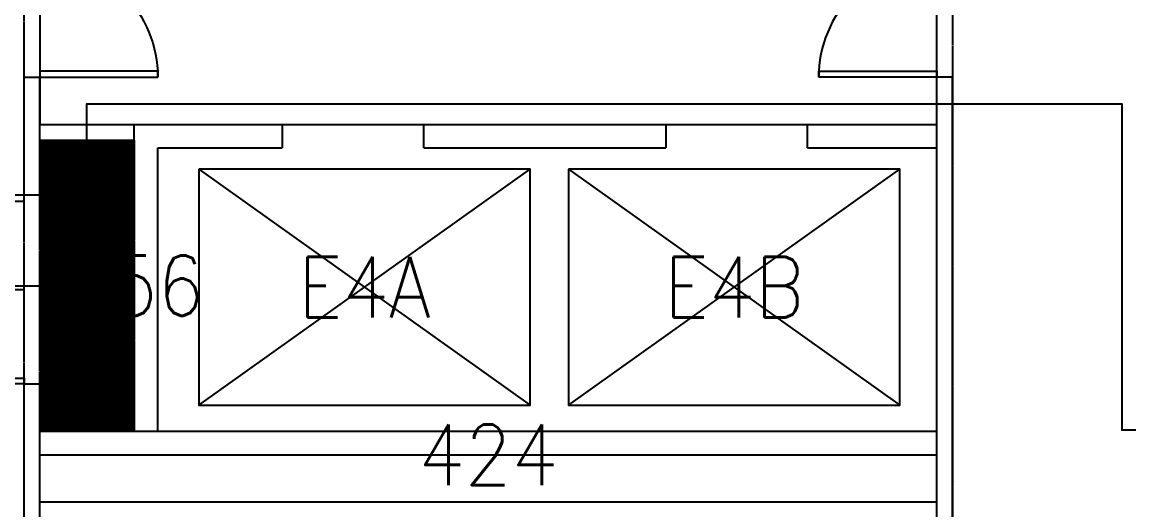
# Model space of a CAD drawing. Header units: inches. Extents: x -460 to 10305, y -938 to 5356.
# Drawn here: x 4267.5 to 4548.8, y 4650.1 to 4774.2 of the extents above; entities that cross this region are included whole.
import ezdxf
from ezdxf.enums import TextEntityAlignment as Align

# ---------------------------------------------------------------- set-up
doc = ezdxf.new("R2010")
doc.units = ezdxf.units.IN
doc.header["$MEASUREMENT"] = 0
doc.set_wipeout_variables(frame=1)
doc.linetypes.add('01-0263-04-DWG-BFP-ARCH$0$763', pattern=[5.0001, 5, -0.0001])
for name, color, linetype in [('01-0263-04-DWG-BFP-ARCH$0$SP-AREA', 250, '01-0263-04-DWG-BFP-ARCH$0$763'), ('01-0263-04-DWG-BFP-ARCH$0$SP-DOORS', 5, 'Continuous'), ('01-0263-04-DWG-BFP-ARCH$0$SP-ELEVATOR', 112, 'Continuous'), ('01-0263-04-DWG-BFP-ARCH$0$SP-RMNO', 7, 'Continuous'), ('01-0263-04-DWG-BFP-ARCH$0$SP-ROOM', 7, 'Continuous'), ('01-0263-04-DWG-BFP-ARCH$0$SP-WALL', 7, 'Continuous'), ('T-Comm-Path', 40, 'Continuous'), ('T-Comm-TR', 40, 'Continuous')]:
    doc.layers.add(name, color=color, linetype=linetype)
doc.layers.get('01-0263-04-DWG-BFP-ARCH$0$SP-ROOM').off()
doc.styles.add('01-0263-04-DWG-BFP-ARCH$0$ROMANS', font='ROMANS.shx', dxfattribs={"width": 0.9})
pattern_1 = [(45, (-2256.80958, -263.47436), (-0.0883883476, 0.0883883476), [])]

# ---------------------------------------------------------------- blocks, each defined once
blk = doc.blocks.new('01-0263-04-DWG-BFP-ARCH$0$DOR00')
at = {"color": 0}
for p, q in [((0, 1), (0, 0)), ((1, 0), (1, 1))]:
    blk.add_line(p, q, dxfattribs=at)
blk = doc.blocks.new('01-0263-04-DWG-BFP-ARCH$0$DOR01')
at = {"color": 0}
for p, q in [((1, 1), (0, 1)), ((0, 1), (0, 0)), ((1, 0), (1, 1)), ((0, 0), (1, 0))]:
    blk.add_line(p, q, dxfattribs=at)
blk = doc.blocks.new('01-0263-04-DWG-BFP-ARCH$0$FMGRM1')
at = {"style": '01-0263-04-DWG-BFP-ARCH$0$ROMANS', "width": 0.9}
for tag, p in [('RMAREA', (0, -0.2836)), ('DATA1', (0, -0.443)), ('DATA2', (0, -0.6024)), ('DATA3', (0, -0.7618)), ('DATA4', (0, -0.9213)), ('DATA5', (0, -1.0807))]:
    blk.add_attdef(tag, text='', height=0.1172, dxfattribs=at).set_placement(p, align=Align.CENTER)
at = {"linetype": 'Continuous'}
blk.add_wipeout([(-0.375, -0.125), (0.375, -0.125), (0.375, 0.125), (-0.375, 0.125)], dxfattribs=at)
at = {"layer": '01-0263-04-DWG-BFP-ARCH$0$SP-RMNO', "style": '01-0263-04-DWG-BFP-ARCH$0$ROMANS', "width": 0.9}
blk.add_attdef('RMNUMB', text='', height=0.16, dxfattribs=at).set_placement((0, 0), align=Align.MIDDLE)
blk = doc.blocks.new('01-0263-04-DWG-BFP-ARCH', base_point=(1295.15, 1353.42))
at = {"layer": '01-0263-04-DWG-BFP-ARCH$0$SP-AREA'}
for points in [[(1527.16, 2407.43), (1479.16, 2407.43), (1479.16, 1533.43), (1811.16, 1533.43), (1811.16, 2461.43), (1479.16, 2461.43), (1479.16, 2407.43), (1527.16, 2407.43), (1763.16, 2407.43), (1763.16, 1587.43), (1527.16, 1587.43), (1527.16, 2407.43)], [(1531.16, 2077.43), (1555.16, 2077.43), (1555.16, 2003.43), (1531.16, 2003.43), (1531.16, 2077.43)]]:
    blk.add_lwpolyline(points, close=True, dxfattribs=at)
at = {"layer": '01-0263-04-DWG-BFP-ARCH$0$SP-AREA', "linetype": 'Continuous'}
for points in [[(1531.16, 2081.43), (1759.16, 2081.43), (1759.16, 2307.43), (1531.16, 2307.43)], [(1571.58, 2070.03), (1571.58, 2010.02), (1655.78, 2010.02), (1655.78, 2070.03)], [(1665.57, 2070.03), (1665.57, 2010.02), (1749.77, 2010.02), (1749.77, 2070.03)]]:
    blk.add_lwpolyline(points, close=True, dxfattribs=at)
at = {"layer": '01-0263-04-DWG-BFP-ARCH$0$SP-DOORS'}
for points in [[(1531.16, 2123.43, -0.414214), (1561.16, 2093.43, -0.414214)], [(1759.16, 2123.43, 0.414214), (1729.16, 2093.43, 0.414214)], [(1503.16, 2063.43, 0.414214), (1527.16, 2039.43, 0.414214), (1503.16, 2015.43, 0.414214)]]:
    blk.add_lwpolyline(points, format="xyb", dxfattribs=at)
at = {"layer": '01-0263-04-DWG-BFP-ARCH$0$SP-ELEVATOR'}
for p, q in [((1571.58, 2070.03), (1655.78, 2010.02)), ((1571.58, 2010.02), (1655.78, 2070.03)), ((1665.57, 2070.03), (1749.77, 2010.02)), ((1665.57, 2010.02), (1749.77, 2070.03))]:
    blk.add_line(p, q, dxfattribs=at)
at = {"layer": '01-0263-04-DWG-BFP-ARCH$0$SP-WALL'}
for p, q in [((1527.16, 2063.43), (1527.16, 2093.43)), ((1531.16, 2063.43), (1531.16, 2093.43)), ((1759.16, 1831.43), (1759.16, 2093.43)), ((1763.16, 1831.43), (1763.16, 2093.43)), ((1531.16, 2081.43), (1592.8, 2081.43)), ((1555.16, 2003.43), (1555.16, 2081.43)), ((1628.8, 2081.43), (1690.34, 2081.43)), ((1726.34, 2081.43), (1759.16, 2081.43)), ((1531.16, 2077.43), (1555.16, 2077.43)), ((1561.16, 2075.43), (1592.8, 2075.43)), ((1561.16, 2003.43), (1561.16, 2075.43)), ((1628.8, 2075.43), (1690.34, 2075.43)), ((1726.34, 2075.43), (1759.16, 2075.43)), ((1527.16, 1831.43), (1527.16, 2015.43)), ((1531.16, 1831.43), (1531.16, 2015.43)), ((1531.16, 2003.43), (1759.16, 2003.43)), ((1531.16, 1997.43), (1759.16, 1997.43)), ((1531.16, 1985.43), (1759.16, 1985.43))]:
    blk.add_line(p, q, dxfattribs=at)
at = {"layer": '01-0263-04-DWG-BFP-ARCH$0$SP-DOORS', "xscale": 30, "yscale": 1.5, "zscale": 30}
blk.add_blockref('01-0263-04-DWG-BFP-ARCH$0$DOR01', (1531.16, 2093.43), dxfattribs=at)
at = {"layer": '01-0263-04-DWG-BFP-ARCH$0$SP-DOORS', "rotation": 180}
for p, xscale, yscale, zscale in [((1759.16, 2093.43), 30, -1.5, 30), ((1527.16, 2063.43), 24, 1.5, 24), ((1527.16, 2015.43), 24, -1.5, 24)]:
    blk.add_blockref('01-0263-04-DWG-BFP-ARCH$0$DOR01', p, dxfattribs=dict(at, xscale=xscale, yscale=yscale, zscale=zscale))
at = {"layer": '01-0263-04-DWG-BFP-ARCH$0$SP-WALL', "rotation": 90}
for p, xscale, yscale, zscale in [((1531.16, 2093.43), 30, 4, 30), ((1759.16, 2093.43), 30, -3.999999999999773, 30), ((1531.16, 2015.43), 48, 4, 48)]:
    blk.add_blockref('01-0263-04-DWG-BFP-ARCH$0$DOR00', p, dxfattribs=dict(at, xscale=xscale, yscale=yscale, zscale=zscale))
at = {"layer": '01-0263-04-DWG-BFP-ARCH$0$SP-WALL', "xscale": 36, "yscale": 6, "zscale": 36}
for p in [(1592.8, 2075.43), (1690.34, 2075.43)]:
    blk.add_blockref('01-0263-04-DWG-BFP-ARCH$0$DOR00', p, dxfattribs=at)
at = {"layer": '01-0263-04-DWG-BFP-ARCH$0$SP-ROOM'}
ref = blk.add_blockref('01-0263-04-DWG-BFP-ARCH$0$FMGRM1', (1555.16, 2040.43), dxfattribs=dict(at, xscale=96, yscale=96, zscale=96))
ref.add_attrib('RMNUMB', '456', dxfattribs={"layer": '01-0263-04-DWG-BFP-ARCH$0$SP-RMNO', "height": 15.36, "style": '01-0263-04-DWG-BFP-ARCH$0$ROMANS', "width": 0.9}).set_placement((1555.16, 2040.43), align=Align.MIDDLE)
ref = blk.add_blockref('01-0263-04-DWG-BFP-ARCH$0$FMGRM1', (1707.67, 2040.03), dxfattribs=dict(at, xscale=96, yscale=96, zscale=96))
ref.add_attrib('RMNUMB', 'E4B', dxfattribs={"layer": '01-0263-04-DWG-BFP-ARCH$0$SP-RMNO', "height": 15.36, "style": '01-0263-04-DWG-BFP-ARCH$0$ROMANS', "width": 0.9}).set_placement((1707.67, 2040.03), align=Align.MIDDLE)
ref = blk.add_blockref('01-0263-04-DWG-BFP-ARCH$0$FMGRM1', (1645.12, 1997.42), dxfattribs=dict(at, xscale=96, yscale=96, zscale=96))
ref.add_attrib('RMNUMB', '424', dxfattribs={"layer": '01-0263-04-DWG-BFP-ARCH$0$SP-RMNO', "height": 15.36, "style": '01-0263-04-DWG-BFP-ARCH$0$ROMANS', "width": 0.9}).set_placement((1645.12, 1997.42), align=Align.MIDDLE)
ref = blk.add_blockref('01-0263-04-DWG-BFP-ARCH$0$FMGRM1', (1613.68, 2040.03), dxfattribs=dict(at, xscale=96, yscale=96, zscale=96))
ref.add_attrib('RMNUMB', 'E4A', dxfattribs={"layer": '01-0263-04-DWG-BFP-ARCH$0$SP-RMNO', "height": 15.36, "style": '01-0263-04-DWG-BFP-ARCH$0$ROMANS', "width": 0.9}).set_placement((1613.68, 2040.03), align=Align.MIDDLE)

msp = doc.modelspace()

# ---------------------------------------------------------------- block references
msp.add_blockref('01-0263-04-DWG-BFP-ARCH', (4035.96, 4020.15))

# ---------------------------------------------------------------- next in the draw order: hatches: boundary and pattern name
at = {"layer": 'T-Comm-TR'}
h = msp.add_hatch(dxfattribs=at)
h.set_pattern_fill('ANSI31', color=256)
h.set_pattern_definition(pattern_1)
h.paths.add_polyline_path([(6275.15, 4743.76), (6252.17, 4743.76), (6252.17, 4670.33), (6275.15, 4670.33)])
h.paths.add_polyline_path([(4295.85, 4743.76), (4272.23, 4743.76), (4272.23, 4670.35), (4295.85, 4670.35)])
h.paths.add_polyline_path([(4274.35, 4695.63), (4317.58, 4695.63), (4317.58, 4718.67), (4274.35, 4718.67)], flags=9)
h = msp.add_hatch(dxfattribs=at)
h.set_pattern_fill('ANSI31', color=2)
h.set_pattern_definition(pattern_1)
h.paths.add_polyline_path([(4295.85, 4743.76), (4272.23, 4743.76), (4272.23, 4670.35), (4295.85, 4670.35)])
h.paths.add_polyline_path([(4274.35, 4695.63), (4317.58, 4695.63), (4317.58, 4718.67), (4274.35, 4718.67)], flags=9)

# ---------------------------------------------------------------- next in the draw order: linework, layer by layer
at = {"layer": 'T-Comm-Path'}
for points in [[(4272.23, 4707.06), (4223.96, 4707.06), (4223.96, 5120.15), (4545.68, 5120.15), (4545.68, 5031.03), (4538.86, 5031.03)], [(4272.23, 4707.06), (4223.96, 4707.06), (4223.96, 5017.97), (4234.36, 5017.97)], [(4283.94, 4743.76), (4283.94, 4753.4), (4547.06, 4753.4), (4547.06, 4670.53), (4643.65, 4670.53), (4643.65, 4666.15)], [(4272.23, 4707.06), (4223.96, 4707.06), (4223.96, 4671.44), (4132.78, 4671.44), (4132.78, 4666.15)], [(4272.23, 4707.06), (4223.96, 4707.06), (4223.96, 4277.83), (4235.11, 4277.83)], [(4272.23, 4707.06), (4223.96, 4707.06), (4223.96, 4208.15), (4543.96, 4208.15), (4543.96, 4282.18), (4536.49, 4282.18)]]:
    msp.add_lwpolyline(points, dxfattribs=at)
at = {"layer": 'T-Comm-TR'}
msp.add_lwpolyline([(4272.23, 4743.76), (4295.85, 4743.76), (4295.85, 4670.35), (4272.23, 4670.35)], close=True, dxfattribs=at)

doc.saveas('drawing.dxf')
